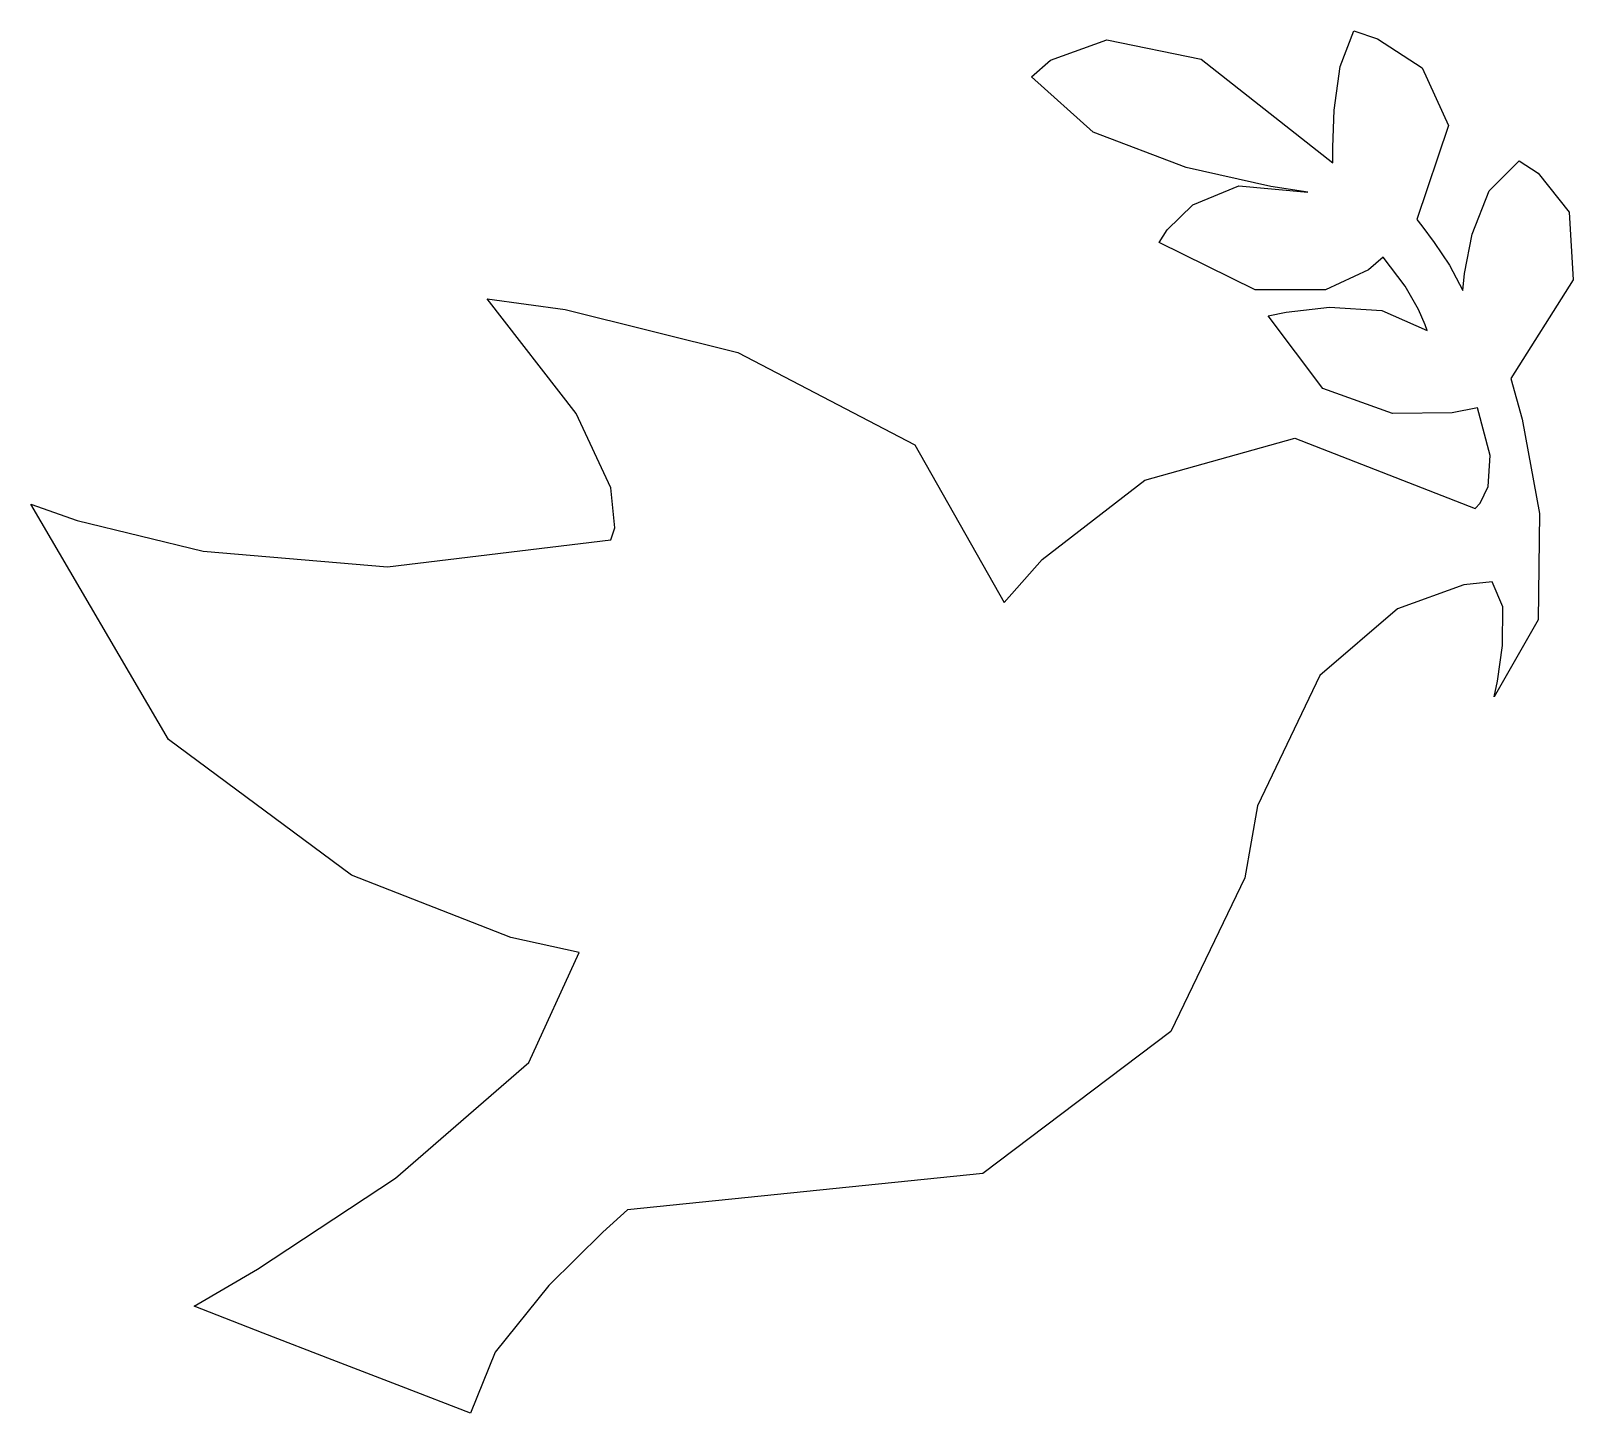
# Model space of a CAD drawing. Extents: x 14 to 221, y 8 to 194.
import ezdxf

# ---------------------------------------------------------------- set-up
doc = ezdxf.new("R2010")
doc.units = 0
doc.layers.add('Dove', color=7, linetype='CONTINUOUS')

msp = doc.modelspace()

# ---------------------------------------------------------------- linework, layer by layer
at = {"layer": 'Dove', "color": 1}
msp.add_lwpolyline([(87.488889, 69.708889), (78.276978, 71.724133), (56.761944, 80.115833), (32.124825, 98.402953), (13.546667, 130.104444), (19.808472, 127.886356), (36.759444, 123.789722), (61.647917, 121.651008), (91.722222, 125.306667), (92.255797, 126.925036), (91.7575, 132.326944), (87.078783, 142.332606), (75.071111, 157.762222), (85.56625, 156.329064), (108.867222, 150.530278), (132.697361, 138.116911), (144.78, 116.84), (149.899686, 122.634375), (163.724167, 133.35), (183.951561, 138.985625), (208.28, 129.54), (208.919408, 130.227917), (210.008611, 132.503333), (210.304061, 136.68375), (208.562222, 143.086667), (205.144686, 142.407569), (197.096944, 142.310556), (187.726283, 145.706042), (180.34, 155.504444), (182.778575, 155.989514), (188.630278, 156.633333), (195.699061, 156.218819), (201.788889, 153.528889), (201.537533, 154.278542), (200.624722, 156.351111), (198.812325, 159.482014), (195.862222, 163.406667), (193.882256, 161.691286), (188.065833, 158.996944), (178.598158, 159.001347), (165.664444, 165.382222), (166.731597, 167.075556), (170.18, 170.462222), (176.380069, 173.002222), (185.702222, 172.155556), (180.714825, 172.914028), (169.298056, 175.471667), (156.770033, 180.251806), (148.448889, 187.677778), (150.988889, 189.917917), (158.608889, 192.687222), (171.308889, 190.059028), (189.088889, 176.106667), (189.053611, 178.210104), (189.23, 183.1975), (190.041389, 189.084479), (191.911111, 193.886667), (195.099339, 192.815104), (201.118611, 188.9125), (204.650797, 181.146979), (200.377778, 168.486667), (201.070103, 167.622361), (202.741389, 165.382222), (204.783089, 162.295417), (206.586667, 158.891111), (206.824792, 161.188578), (207.856667, 166.475833), (210.158542, 172.345172), (214.206667, 176.388889), (216.768714, 174.699964), (220.944722, 169.439167), (221.469478, 160.31545), (213.077778, 147.037778), (214.590311, 141.565311), (216.923056, 128.869722), (216.768714, 114.533717), (210.82, 104.14), (211.252153, 106.247847), (211.948889, 111.054444), (212.010625, 116.284375), (210.537778, 119.662222), (206.749825, 119.230069), (197.8025, 115.993333), (187.320589, 107.041597), (178.928889, 89.464444), (177.204686, 79.763056), (167.251944, 59.055), (141.90045, 39.934444), (93.98, 34.995556), (90.672708, 32.027814), (83.396667, 24.800278), (76.120625, 15.826494), (72.813333, 7.62), (63.5, 11.218333), (54.186667, 14.816667), (44.873333, 18.415), (35.56, 22.013333), (44.11045, 27.005139), (62.688611, 39.299444), (80.684686, 54.874583), (87.488889, 69.708889)], dxfattribs=at)

doc.saveas('drawing.dxf')
